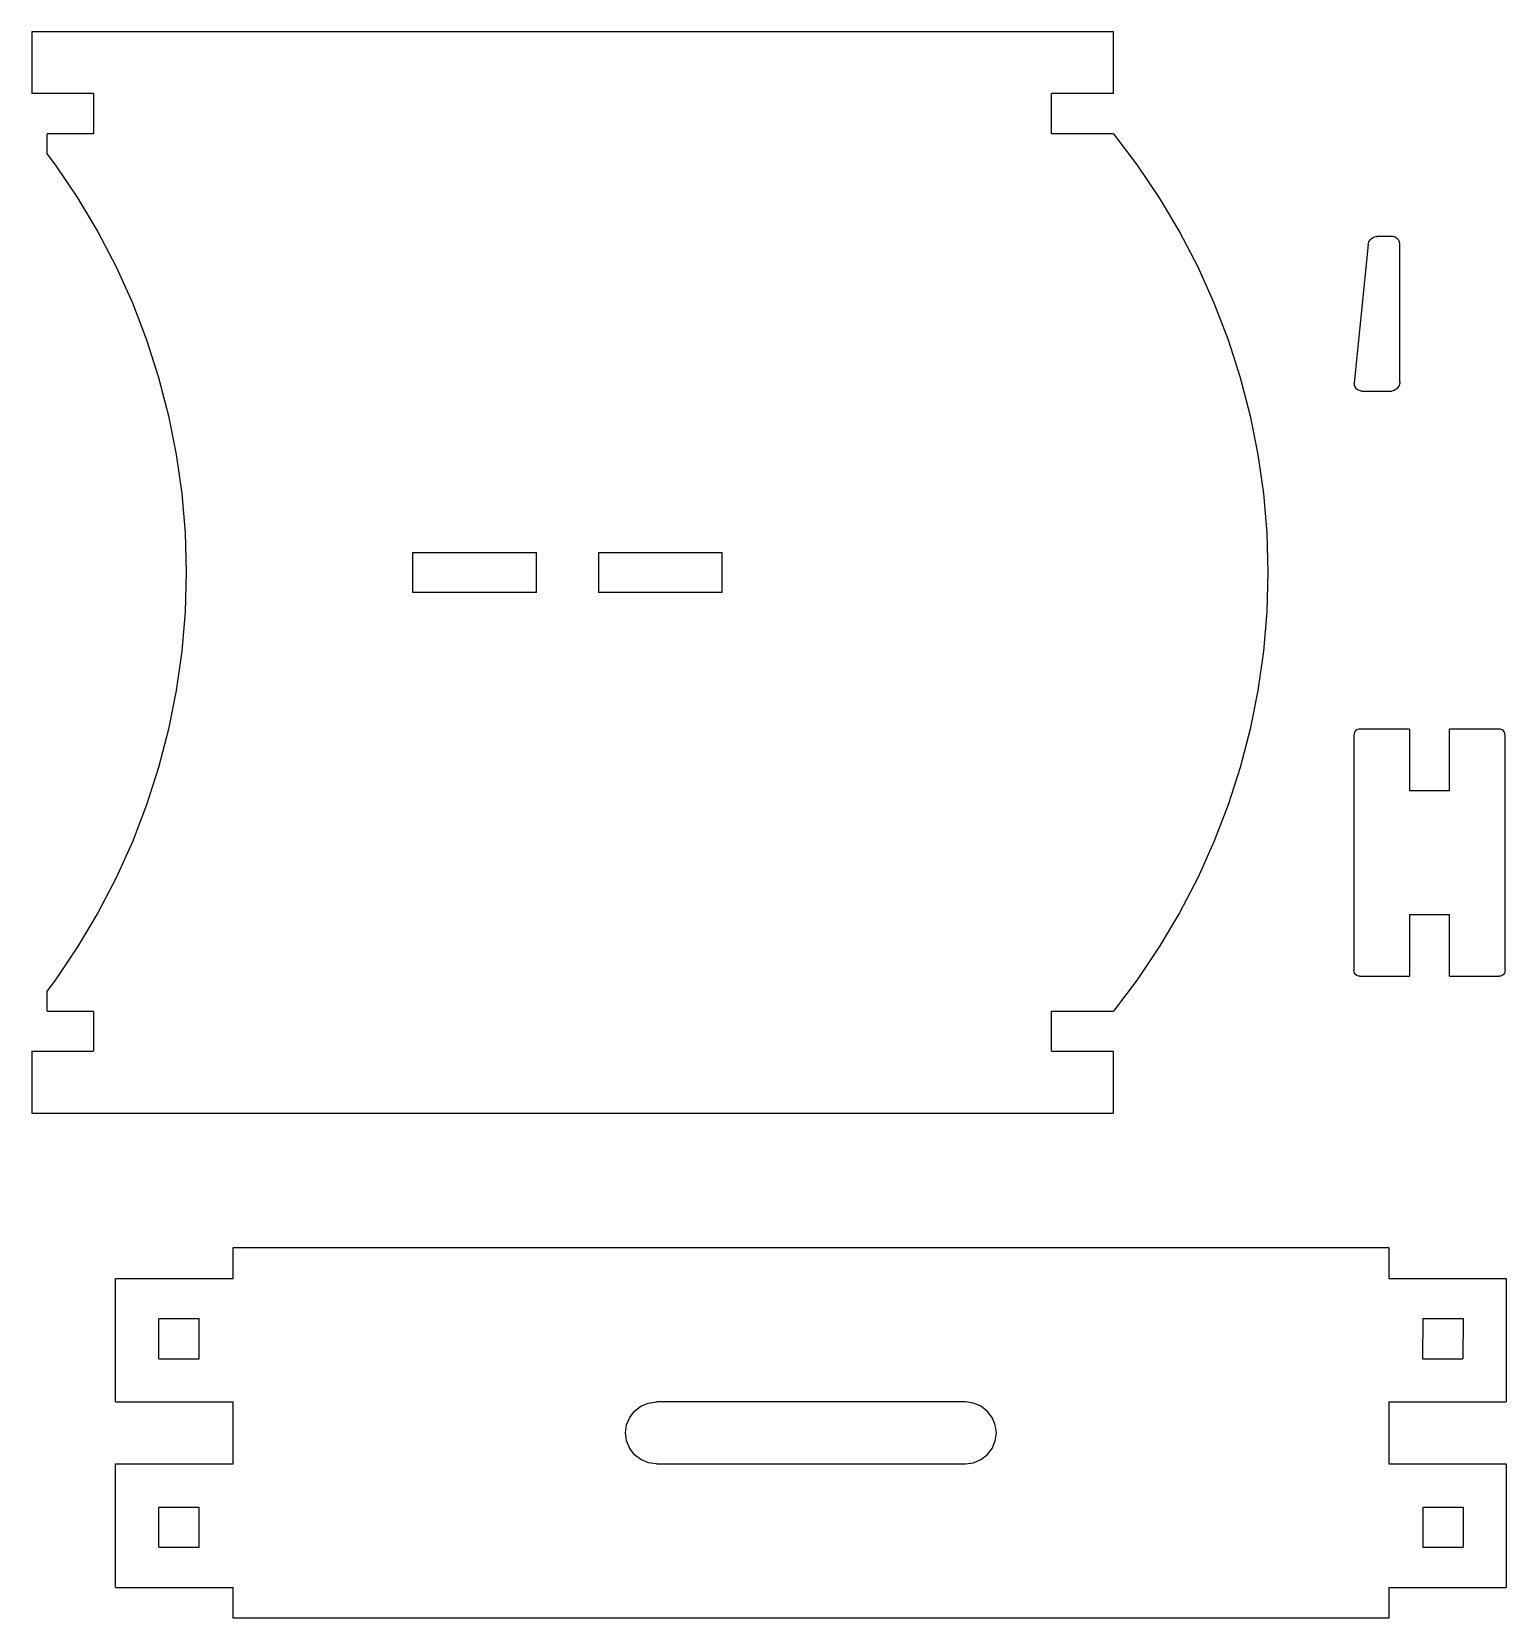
# Model space of a CAD drawing. Extents: x 93 to 570, y -402 to 111.
import ezdxf

# ---------------------------------------------------------------- set-up
doc = ezdxf.new("R2010")
doc.units = 0
doc.layers.get('0').update_dxf_attribs({"linetype": 'CONTINUOUS'})

msp = doc.modelspace()

# ---------------------------------------------------------------- linework, layer by layer
for p, q in [((93.25, 111.42), (93.25, 91.42)), ((443.25, 111.42), (93.25, 111.42)), ((443.25, 91.42), (443.25, 111.42)), ((113.25, 91.42), (93.25, 91.42)), ((113.25, 91.42), (113.25, 78.42)), ((423.25, 78.42), (423.25, 91.42)), ((443.25, 91.42), (423.25, 91.42)), ((98.25, 71.83), (98.25, 78.42)), ((113.25, 78.42), (98.25, 78.42)), ((443.25, 78.42), (423.25, 78.42)), ((443.25, 78.42), (450.97, 68.24)), ((98.25, 71.83), (100.97, 68.24)), ((100.97, 68.24), (108.11, 57.63)), ((450.97, 68.24), (458.11, 57.63)), ((108.11, 57.63), (114.65, 46.64)), ((458.11, 57.63), (464.65, 46.64)), ((114.65, 46.64), (120.55, 35.29)), ((464.65, 46.64), (470.55, 35.29)), ((525.71, 42.57), (521.23, -2.29)), ((525.71, 42.57), (525.79, 42.98)), ((525.79, 42.98), (525.93, 43.37)), ((525.93, 43.37), (526.13, 43.74)), ((526.13, 43.74), (526.37, 44.08)), ((526.37, 44.08), (526.66, 44.38)), ((526.66, 44.38), (526.99, 44.64)), ((526.99, 44.64), (527.35, 44.84)), ((527.35, 44.84), (527.74, 45)), ((527.74, 45), (528.15, 45.1)), ((528.15, 45.1), (528.56, 45.14)), ((528.98, 45.12), (528.56, 45.14)), ((532.98, 45.1), (528.98, 45.12)), ((533.39, 45.12), (532.98, 45.1)), ((533.68, 45.1), (532.98, 45.1)), ((533.68, 45.1), (533.39, 45.12)), ((534.19, 44.99), (533.68, 45.1)), ((534.57, 44.83), (534.19, 44.99)), ((534.92, 44.61), (534.57, 44.83)), ((535.23, 44.35), (534.92, 44.61)), ((535.5, 44.04), (535.23, 44.35)), ((535.71, 43.69), (535.5, 44.04)), ((535.87, 43.31), (535.71, 43.69)), ((535.98, 42.8), (535.87, 43.31)), ((535.98, 42.1), (535.98, 42.8)), ((536.01, 42.51), (535.98, 42.8)), ((535.98, 42.1), (536.01, 42.51)), ((535.98, -1.91), (535.98, 42.1)), ((120.55, 35.29), (125.8, 23.63)), ((470.55, 35.29), (475.8, 23.63)), ((125.8, 23.63), (130.38, 11.7)), ((475.8, 23.63), (480.38, 11.7)), ((130.38, 11.7), (134.29, -0.48)), ((480.38, 11.7), (484.29, -0.48)), ((134.29, -0.48), (137.5, -12.86)), ((484.29, -0.48), (487.5, -12.86)), ((521.25, -2.68), (521.23, -2.29)), ((521.33, -3.06), (521.25, -2.68)), ((521.46, -3.43), (521.33, -3.06)), ((521.65, -3.77), (521.46, -3.43)), ((521.88, -4.07), (521.65, -3.77)), ((522.17, -4.34), (521.88, -4.07)), ((522.48, -4.56), (522.17, -4.34)), ((522.83, -4.73), (522.48, -4.56)), ((523.21, -4.85), (522.83, -4.73)), ((523.59, -4.9), (523.21, -4.85)), ((523.59, -4.9), (523.98, -4.9)), ((523.98, -4.9), (533.37, -4.88)), ((533.76, -4.8), (533.37, -4.88)), ((534.13, -4.68), (533.76, -4.8)), ((534.48, -4.5), (534.13, -4.68)), ((534.8, -4.29), (534.48, -4.5)), ((535.1, -4.03), (534.8, -4.29)), ((535.36, -3.73), (535.1, -4.03)), ((535.58, -3.41), (535.36, -3.73)), ((535.75, -3.05), (535.58, -3.41)), ((535.88, -2.68), (535.75, -3.05)), ((535.95, -2.3), (535.88, -2.68)), ((535.98, -1.91), (535.95, -2.3)), ((137.5, -12.86), (140.01, -25.39)), ((487.5, -12.86), (490.01, -25.39)), ((140.01, -25.39), (141.81, -38.05)), ((490.01, -25.39), (491.81, -38.05)), ((141.81, -38.05), (142.89, -50.79)), ((491.81, -38.05), (492.89, -50.79)), ((142.89, -50.79), (143.25, -63.58)), ((492.89, -50.79), (493.25, -63.58)), ((216.61, -70.08), (216.61, -57.08)), ((216.61, -57.08), (256.61, -57.08)), ((256.61, -70.08), (256.61, -57.08)), ((276.61, -57.08), (316.61, -57.08)), ((276.61, -57.08), (276.61, -70.08)), ((316.61, -57.08), (316.61, -70.08)), ((143.25, -63.58), (142.89, -76.36)), ((493.25, -63.58), (492.89, -76.36)), ((256.61, -70.08), (216.61, -70.08)), ((316.61, -70.08), (276.61, -70.08)), ((142.89, -76.36), (141.81, -89.1)), ((492.89, -76.36), (491.81, -89.1)), ((141.81, -89.1), (140.01, -101.76)), ((491.81, -89.1), (490.01, -101.76)), ((140.01, -101.76), (137.5, -114.3)), ((490.01, -101.76), (487.5, -114.3)), ((137.5, -114.3), (134.29, -126.67)), ((487.5, -114.3), (484.29, -126.67)), ((521.13, -115.78), (521.06, -116.3)), ((521.06, -116.3), (521.06, -192.3)), ((521.33, -115.3), (521.13, -115.78)), ((521.64, -114.88), (521.33, -115.3)), ((522.06, -114.56), (521.64, -114.88)), ((522.54, -114.36), (522.06, -114.56)), ((523.06, -114.3), (522.54, -114.36)), ((539.06, -114.3), (523.06, -114.3)), ((539.06, -114.3), (539.06, -134.3)), ((568.06, -114.3), (552.06, -114.3)), ((552.06, -134.3), (552.06, -114.3)), ((568.58, -114.36), (568.06, -114.3)), ((569.06, -114.56), (568.58, -114.36)), ((569.47, -114.88), (569.06, -114.56)), ((569.79, -115.3), (569.47, -114.88)), ((569.99, -115.78), (569.79, -115.3)), ((570.06, -116.3), (569.99, -115.78)), ((570.06, -192.3), (570.06, -116.3)), ((134.29, -126.67), (130.38, -138.85)), ((484.29, -126.67), (480.38, -138.85)), ((552.06, -134.3), (539.06, -134.3)), ((130.38, -138.85), (125.8, -150.79)), ((480.38, -138.85), (475.8, -150.79)), ((125.8, -150.79), (120.55, -162.44)), ((475.8, -150.79), (470.55, -162.44)), ((120.55, -162.44), (114.65, -173.79)), ((470.55, -162.44), (464.65, -173.79)), ((114.65, -173.79), (108.11, -184.78)), ((464.65, -173.79), (458.11, -184.78)), ((539.06, -174.3), (552.06, -174.3)), ((539.06, -174.3), (539.06, -194.3)), ((552.06, -194.3), (552.06, -174.3)), ((108.11, -184.78), (100.97, -195.39)), ((458.11, -184.78), (450.97, -195.39)), ((521.13, -192.81), (521.06, -192.3)), ((521.33, -193.3), (521.13, -192.81)), ((521.64, -193.71), (521.33, -193.3)), ((522.06, -194.03), (521.64, -193.71)), ((522.54, -194.23), (522.06, -194.03)), ((523.06, -194.3), (522.54, -194.23)), ((523.06, -194.3), (539.06, -194.3)), ((552.06, -194.3), (568.06, -194.3)), ((568.58, -194.23), (568.06, -194.3)), ((569.06, -194.03), (568.58, -194.23)), ((569.47, -193.71), (569.06, -194.03)), ((569.79, -193.3), (569.47, -193.71)), ((569.99, -192.81), (569.79, -193.3)), ((570.06, -192.3), (569.99, -192.81)), ((100.97, -195.39), (98.25, -198.98)), ((98.25, -205.58), (98.25, -198.98)), ((450.97, -195.39), (443.25, -205.58)), ((98.25, -205.58), (113.25, -205.58)), ((113.25, -205.58), (113.25, -218.58)), ((423.25, -218.58), (423.25, -205.58)), ((423.25, -205.58), (443.25, -205.58)), ((93.25, -218.58), (113.25, -218.58)), ((93.25, -218.58), (93.25, -238.58)), ((423.25, -218.58), (443.25, -218.58)), ((443.25, -238.58), (443.25, -218.58)), ((93.25, -238.58), (443.25, -238.58)), ((158.4, -292.08), (158.4, -282.08)), ((158.4, -282.08), (532.4, -282.08)), ((532.4, -282.08), (532.4, -292.08)), ((120.4, -332.08), (120.4, -292.08)), ((120.4, -292.08), (158.4, -292.08)), ((532.4, -292.08), (570.4, -292.08)), ((570.4, -292.08), (570.4, -332.08)), ((134.4, -318.08), (134.4, -305.05)), ((134.4, -305.05), (147.4, -305.05)), ((147.4, -318.08), (147.4, -305.05)), ((543.4, -305.08), (543.34, -318.08)), ((543.4, -305.08), (556.4, -305.08)), ((556.4, -305.08), (556.34, -318.08)), ((134.4, -318.08), (147.4, -318.08)), ((543.34, -318.08), (556.34, -318.08)), ((120.4, -332.08), (158.4, -332.08)), ((158.4, -352.08), (158.4, -332.08)), ((288.33, -335.01), (290.4, -333.42)), ((290.4, -333.42), (292.81, -332.42)), ((292.81, -332.42), (295.4, -332.08)), ((395.4, -332.08), (295.4, -332.08)), ((397.99, -332.42), (395.4, -332.08)), ((400.4, -333.42), (397.99, -332.42)), ((402.47, -335.01), (400.4, -333.42)), ((532.4, -332.08), (532.4, -352.08)), ((532.4, -332.08), (570.4, -332.08)), ((285.74, -339.49), (286.74, -337.08)), ((286.74, -337.08), (288.33, -335.01)), ((404.06, -337.08), (402.47, -335.01)), ((405.06, -339.49), (404.06, -337.08)), ((285.4, -342.08), (285.74, -339.49)), ((285.74, -344.67), (285.4, -342.08)), ((405.4, -342.08), (405.06, -339.49)), ((405.06, -344.67), (405.4, -342.08)), ((286.74, -347.08), (285.74, -344.67)), ((288.33, -349.15), (286.74, -347.08)), ((290.4, -350.74), (288.33, -349.15)), ((400.4, -350.74), (402.47, -349.15)), ((402.47, -349.15), (404.06, -347.08)), ((404.06, -347.08), (405.06, -344.67)), ((120.4, -392.08), (120.4, -352.08)), ((120.4, -352.08), (158.4, -352.08)), ((292.81, -351.74), (290.4, -350.74)), ((295.4, -352.08), (292.81, -351.74)), ((295.4, -352.08), (395.4, -352.08)), ((395.4, -352.08), (397.99, -351.74)), ((397.99, -351.74), (400.4, -350.74)), ((532.4, -352.08), (570.4, -352.08)), ((570.4, -352.08), (570.4, -392.08)), ((134.4, -379.08), (134.4, -366.08)), ((134.4, -366.08), (147.4, -366.08)), ((147.4, -379.08), (147.4, -366.08)), ((543.43, -366.08), (543.4, -379.08)), ((543.43, -366.08), (556.43, -366.08)), ((556.43, -366.08), (556.4, -379.08)), ((134.4, -379.08), (147.4, -379.08)), ((543.4, -379.08), (556.4, -379.08)), ((120.4, -392.08), (158.4, -392.08)), ((158.4, -402.08), (158.4, -392.08)), ((532.4, -392.08), (532.4, -402.08)), ((532.4, -392.08), (570.4, -392.08)), ((532.4, -402.08), (158.4, -402.08))]:
    msp.add_line(p, q)

doc.saveas('drawing.dxf')
